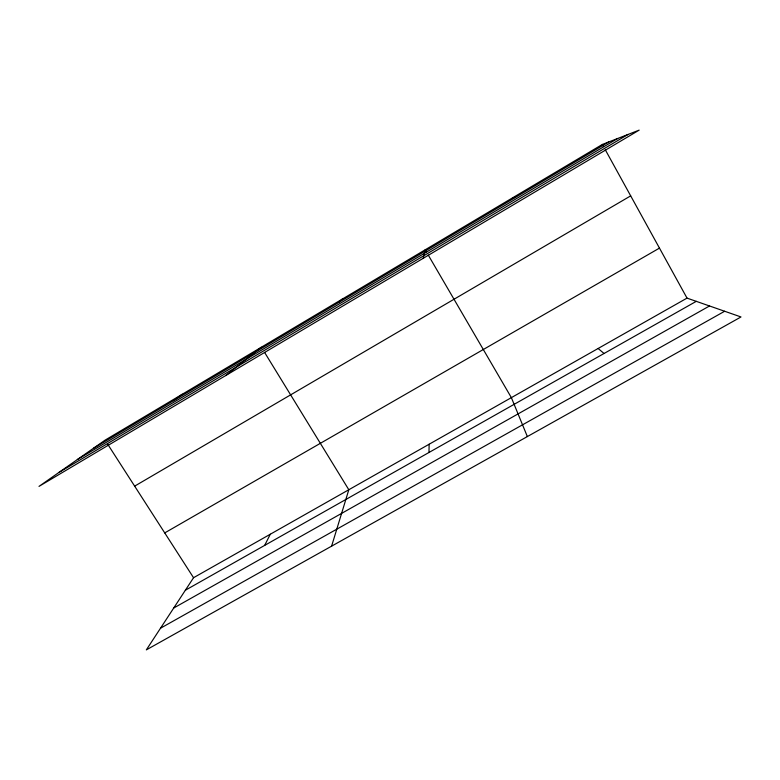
<?xml version="1.0" encoding="UTF-8"?>
<svg xmlns="http://www.w3.org/2000/svg" width="780" height="780" viewBox="0 0 780 780"><rect width="100%" height="100%" fill="white"/><g stroke="black" fill="none" stroke-linecap="round" stroke-linejoin="round"><path stroke-width="1.17" d="M428.971 452.488L429.146 444.229M423.257 258.287L425.178 249.795L426.406 251.901M331.598 546.166L348.816 489.743L264.566 352.385M264.654 545.395L270.299 534.222M687.024 298.116L193.547 577.717L146.338 649.876L741 316.963L687.024 298.116L605.241 149.692M339.007 302.289L342.313 299.072M225.713 375.56L261.388 347.197M173.482 400.686L182.335 394.212M602.355 144.446L105.085 440.144L39 486.389L639.171 130.124L602.355 144.446L603.505 146.543M93.659 448.149L608.634 141.999M77.366 459.537L617.653 138.489M58.88 472.485L627.978 134.472M134.657 486.135L630.688 195.868M164.736 532.906L659.471 248.108M185.357 590.236L696.277 301.343M173.706 608.039L709.517 305.974M160.495 628.231L724.639 311.259M512.665 197.779L515.551 197.33M598.124 348.485L604.042 353.496M107.708 444.239L193.547 577.717M428.249 255.06L511.368 397.644L527.358 436.566"/></g></svg>
